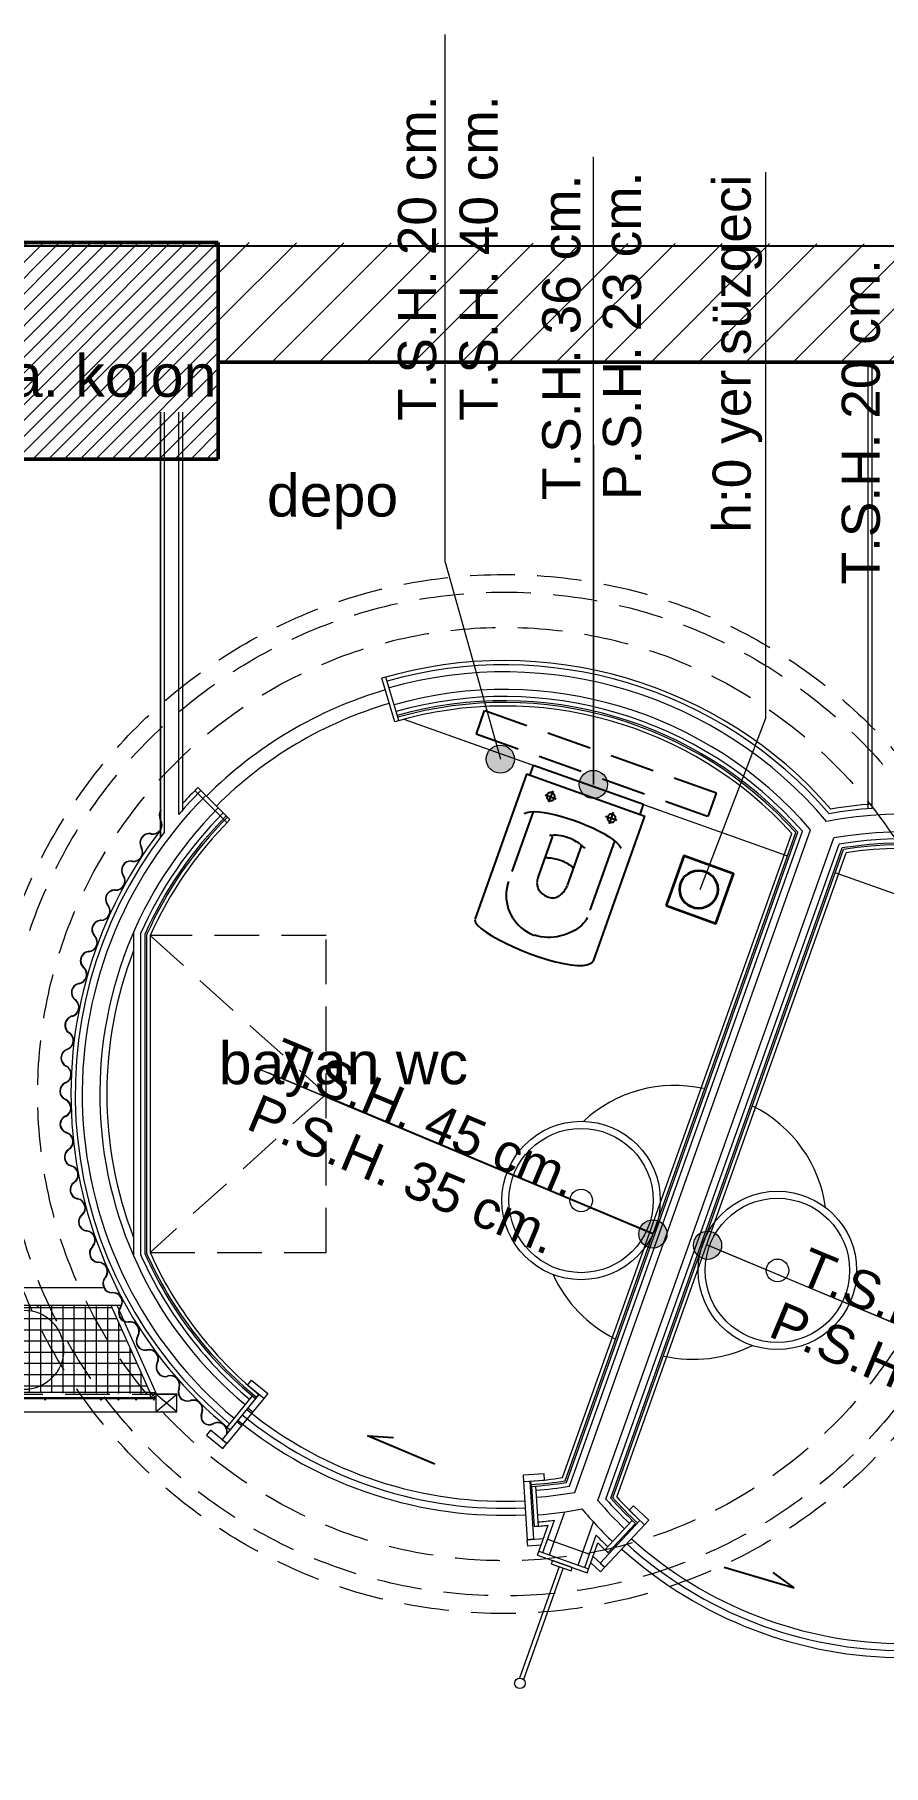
# Model space of a CAD drawing. Header units: millimetres. Extents: x 54215 to 67697, y 23496 to 56611.
# Drawn here: x 61056.7 to 61297.8, y 45024.8 to 45516.4 of the extents above; entities that cross this region are included whole.
import ezdxf

# ---------------------------------------------------------------- set-up
doc = ezdxf.new("R2010")
doc.units = ezdxf.units.MM
doc.linetypes.add('DASHED', pattern=[19.05, 12.7, -6.35])
for name, color, linetype, lineweight in [('- 0.09', 9, 'Continuous', 9), ('- 0.50', 30, 'Continuous', 50), ('1-kutu profil', 5, 'Continuous', 0), ('alçıpankesit', 220, 'Continuous', 20), ('b_görünüş', 44, 'Continuous', 25), ('no3_ahsap gorunus on ince', 32, 'Continuous', 13), ('no3_duvar kaplama', 8, 'Continuous', 0), ('no3_duvar mevcut', 4, 'Continuous', 35), ('no3_duvar ytong', 101, 'Continuous', 0), ('no3_kutu profil gorunus', 8, 'Continuous', 0), ('no3_kutuprofil kesit', 74, 'Continuous', 18), ('no3_mermer gorunus arka', 41, 'Continuous', 13), ('no3_tefriş arka ince', 65, 'Continuous', 13), ('no3_yazı sıhhi tesisat', 172, 'Continuous', 0), ('t_yazı', 154, 'Continuous', 25)]:
    doc.layers.add(name, color=color, linetype=linetype, lineweight=lineweight)
doc.layers.add('0 rölöve', color=7, linetype='Continuous', true_color=0xf1380e)
for name, color, linetype, lineweight, true_color in [('no3_ahsap kesit on', 7, 'Continuous', 20, 0xfca103), ('no3_alçıpan kesit', 7, 'Continuous', 20, 0xf5003d), ('yazııııı', 7, 'Continuous', 15, 0x5b0000)]:
    doc.layers.add(name, color=color, linetype=linetype, lineweight=lineweight, true_color=true_color)
doc.styles.get("Standard").update_dxf_attribs({"font": 'arial.ttf'})

# ---------------------------------------------------------------- blocks, each defined once
blk = doc.blocks.new('klozet')
at = {"layer": 'b_görünüş'}
for p, q in [((-23024.08, -1604.78), (-23024.08, -1638)), ((-23021.08, -1604.78), (-23024.08, -1604.78)), ((-22977.68, -1603.33), (-23021.07, -1603.33)), ((-23021.05, -1603.33), (-23021.05, -1639.06)), ((-23011.39, -1608.48), (-23010.88, -1607.47)), ((-23010.88, -1607.47), (-23010.31, -1606.69)), ((-22976.76, -1603.66), (-22977.68, -1603.29)), ((-22975.97, -1604.47), (-22976.76, -1603.66)), ((-22975.28, -1605.66), (-22975.97, -1604.47)), ((-22974.71, -1607.2), (-22975.28, -1605.66)), ((-22974.25, -1609.03), (-22974.71, -1607.2)), ((-23015.69, -1612.08), (-23019.17, -1612.08)), ((-23018.54, -1611.88), (-23018.56, -1612.09)), ((-23018.56, -1612.09), (-23018.56, -1612.09)), ((-23018.56, -1612.09), (-23018.56, -1612.09)), ((-23018.56, -1612.09), (-23018.54, -1612.29)), ((-23018.49, -1611.69), (-23018.54, -1611.88)), ((-23018.54, -1612.29), (-23018.49, -1612.48)), ((-23018.41, -1611.5), (-23018.49, -1611.69)), ((-23018.49, -1612.48), (-23018.41, -1612.67)), ((-23018.29, -1611.33), (-23018.41, -1611.5)), ((-23018.14, -1611.19), (-23018.29, -1611.33)), ((-23017.98, -1611.07), (-23018.14, -1611.19)), ((-23017.79, -1610.99), (-23017.98, -1611.07)), ((-23017.6, -1610.93), (-23017.79, -1610.99)), ((-23017.39, -1610.92), (-23017.6, -1610.93)), ((-23017.19, -1610.93), (-23017.39, -1610.92)), ((-23017.33, -1613.85), (-23017.33, -1610.45)), ((-23016.99, -1610.99), (-23017.19, -1610.93)), ((-23016.81, -1611.07), (-23016.99, -1610.99)), ((-23016.64, -1611.19), (-23016.81, -1611.07)), ((-23016.5, -1611.33), (-23016.64, -1611.19)), ((-23016.38, -1611.5), (-23016.5, -1611.33)), ((-23016.29, -1611.69), (-23016.38, -1611.5)), ((-23016.38, -1612.67), (-23016.29, -1612.48)), ((-23016.24, -1611.88), (-23016.29, -1611.69)), ((-23016.29, -1612.48), (-23016.24, -1612.29)), ((-23016.22, -1612.09), (-23016.24, -1611.88)), ((-23016.24, -1612.29), (-23016.22, -1612.09)), ((-23012.53, -1612.65), (-23012.21, -1611.1)), ((-23012.21, -1611.1), (-23011.83, -1609.69)), ((-23011.83, -1609.69), (-23011.39, -1608.48)), ((-22990.74, -1609.01), (-23011.56, -1609.01)), ((-22988.54, -1609.13), (-22987.91, -1609.18)), ((-22987.91, -1609.18), (-22987.27, -1609.32)), ((-22987.27, -1609.32), (-22986.61, -1609.54)), ((-22986.61, -1609.54), (-22985.94, -1609.84)), ((-22985.94, -1609.84), (-22985.27, -1610.22)), ((-22985.27, -1610.22), (-22984.61, -1610.66)), ((-22984.61, -1610.66), (-22983.95, -1611.17)), ((-22983.95, -1611.17), (-22983.31, -1611.75)), ((-22983.31, -1611.75), (-22982.69, -1612.37)), ((-22982.69, -1612.37), (-22982.09, -1613.05)), ((-22973.89, -1611.11), (-22974.25, -1609.03)), ((-22973.62, -1613.38), (-22973.89, -1611.11)), ((-23018.41, -1612.67), (-23018.29, -1612.84)), ((-23018.29, -1612.84), (-23018.14, -1612.98)), ((-23018.14, -1612.98), (-23017.98, -1613.1)), ((-23017.98, -1613.1), (-23017.79, -1613.18)), ((-23017.79, -1613.18), (-23017.6, -1613.24)), ((-23017.6, -1613.24), (-23017.39, -1613.25)), ((-23017.39, -1613.25), (-23017.19, -1613.24)), ((-23017.19, -1613.24), (-23016.99, -1613.18)), ((-23016.99, -1613.18), (-23016.81, -1613.1)), ((-23016.81, -1613.1), (-23016.64, -1612.98)), ((-23016.64, -1612.98), (-23016.5, -1612.84)), ((-23016.5, -1612.84), (-23016.38, -1612.67)), ((-23013.14, -1617.98), (-23013, -1616.12)), ((-23013, -1616.12), (-23012.8, -1614.34)), ((-23012.8, -1614.34), (-23012.53, -1612.65)), ((-23007.22, -1617.35), (-23007.38, -1617.77)), ((-23007.36, -1617.55), (-22995.15, -1617.55)), ((-23007.06, -1616.97), (-23007.22, -1617.35)), ((-23006.89, -1616.63), (-23007.06, -1616.97)), ((-23006.71, -1616.34), (-23006.89, -1616.63)), ((-23000.58, -1617.99), (-23000.35, -1617.54)), ((-22994.76, -1617.55), (-22995.1, -1617.54)), ((-22994.41, -1617.58), (-22994.76, -1617.55)), ((-22982.09, -1613.05), (-22981.53, -1613.77)), ((-22981.53, -1613.77), (-22981, -1614.54)), ((-22981, -1614.54), (-22980.51, -1615.34)), ((-22980.51, -1615.34), (-22980.07, -1616.16)), ((-22980.07, -1616.16), (-22979.68, -1617.02)), ((-22979.68, -1617.02), (-22979.35, -1617.89)), ((-22973.45, -1615.8), (-22973.62, -1613.38)), ((-22973.37, -1618.33), (-22973.45, -1615.8)), ((-23013.24, -1621.79), (-23013.22, -1619.88)), ((-23013.2, -1623.7), (-23013.24, -1621.79)), ((-23013.22, -1619.88), (-23013.14, -1617.98)), ((-23008.02, -1621.5), (-23008.03, -1622.11)), ((-23008.03, -1622.11), (-23008, -1622.73)), ((-23008, -1620.91), (-23008.02, -1621.5)), ((-23007.94, -1620.33), (-23008, -1620.91)), ((-23007.87, -1619.76), (-23007.94, -1620.33)), ((-23007.77, -1619.22), (-23007.87, -1619.76)), ((-23007.66, -1618.71), (-23007.77, -1619.22)), ((-23007.53, -1618.22), (-23007.66, -1618.71)), ((-23007.38, -1617.77), (-23007.53, -1618.22)), ((-23001.28, -1621.4), (-23001.26, -1620.9)), ((-23001.28, -1621.88), (-23001.28, -1621.4)), ((-23001.26, -1622.36), (-23001.28, -1621.88)), ((-23001.26, -1620.9), (-23001.22, -1620.41)), ((-23001.22, -1622.83), (-23001.26, -1622.36)), ((-23001.22, -1620.41), (-23001.15, -1619.91)), ((-23001.15, -1619.91), (-23001.05, -1619.42)), ((-23001.05, -1619.42), (-23000.93, -1618.93)), ((-23000.93, -1618.93), (-23000.77, -1618.46)), ((-23000.77, -1618.46), (-23000.58, -1617.99)), ((-22994.07, -1617.63), (-22994.41, -1617.58)), ((-22993.73, -1617.71), (-22994.07, -1617.63)), ((-22993.39, -1617.8), (-22993.73, -1617.71)), ((-22993.05, -1617.91), (-22993.39, -1617.8)), ((-22992.73, -1618.04), (-22993.05, -1617.91)), ((-22992.41, -1618.19), (-22992.73, -1618.04)), ((-22992.11, -1618.36), (-22992.41, -1618.19)), ((-22991.82, -1618.55), (-22992.11, -1618.36)), ((-22991.55, -1618.75), (-22991.82, -1618.55)), ((-22991.3, -1618.98), (-22991.55, -1618.75)), ((-22991.07, -1619.22), (-22991.3, -1618.98)), ((-22990.86, -1619.48), (-22991.07, -1619.22)), ((-22990.68, -1619.76), (-22990.86, -1619.48)), ((-22990.53, -1620.05), (-22990.68, -1619.76)), ((-22990.41, -1620.36), (-22990.53, -1620.05)), ((-22990.32, -1620.69), (-22990.41, -1620.36)), ((-22990.34, -1622.56), (-22990.28, -1622.18)), ((-22990.26, -1621.03), (-22990.32, -1620.69)), ((-22990.28, -1622.18), (-22990.25, -1621.79)), ((-22990.24, -1621.39), (-22990.26, -1621.03)), ((-22990.25, -1621.79), (-22990.24, -1621.39)), ((-22979.35, -1617.89), (-22979.09, -1618.78)), ((-22979.09, -1618.78), (-22978.89, -1619.68)), ((-22978.89, -1619.68), (-22978.77, -1620.59)), ((-22978.82, -1623.3), (-22978.71, -1622.4)), ((-22978.77, -1620.59), (-22978.73, -1621.49)), ((-22978.71, -1622.4), (-22978.68, -1621.49)), ((-22973.46, -1623.49), (-22973.37, -1620.9)), ((-22973.37, -1620.9), (-22973.37, -1618.33)), ((-23013.11, -1625.58), (-23013.2, -1623.7)), ((-23012.95, -1627.38), (-23013.11, -1625.58)), ((-23012.75, -1629.1), (-23012.95, -1627.38)), ((-23008, -1622.73), (-23007.94, -1623.36)), ((-23007.94, -1623.36), (-23007.85, -1623.98)), ((-23007.85, -1623.98), (-23007.72, -1624.61)), ((-23007.72, -1624.61), (-23007.55, -1625.23)), ((-23007.55, -1625.23), (-23007.35, -1625.85)), ((-23007.35, -1625.85), (-23007.1, -1626.46)), ((-23007.1, -1626.46), (-23006.81, -1627.05)), ((-22994.54, -1626.11), (-23007.01, -1626.11)), ((-23001.17, -1623.29), (-23001.22, -1622.83)), ((-23001.11, -1623.73), (-23001.17, -1623.29)), ((-23001.04, -1624.15), (-23001.11, -1623.73)), ((-23000.96, -1624.54), (-23001.04, -1624.15)), ((-23000.88, -1624.92), (-23000.96, -1624.54)), ((-23000.8, -1625.26), (-23000.88, -1624.92)), ((-23000.71, -1625.57), (-23000.8, -1625.26)), ((-23000.63, -1625.86), (-23000.71, -1625.57)), ((-23000.55, -1626.1), (-23000.63, -1625.86)), ((-22994.49, -1626.1), (-22994.08, -1626.08)), ((-22994.08, -1626.08), (-22993.69, -1626.04)), ((-22993.69, -1626.04), (-22993.32, -1625.97)), ((-22993.32, -1625.97), (-22992.98, -1625.87)), ((-22992.98, -1625.87), (-22992.65, -1625.74)), ((-22992.65, -1625.74), (-22992.34, -1625.59)), ((-22992.34, -1625.59), (-22992.05, -1625.42)), ((-22992.05, -1625.42), (-22991.79, -1625.22)), ((-22991.79, -1625.22), (-22991.54, -1625)), ((-22991.54, -1625), (-22991.32, -1624.76)), ((-22991.32, -1624.76), (-22991.11, -1624.5)), ((-22991.11, -1624.5), (-22990.93, -1624.22)), ((-22990.93, -1624.22), (-22990.77, -1623.92)), ((-22990.77, -1623.92), (-22990.63, -1623.6)), ((-22990.63, -1623.6), (-22990.51, -1623.27)), ((-22990.51, -1623.27), (-22990.41, -1622.92)), ((-22990.41, -1622.92), (-22990.34, -1622.56)), ((-22980.33, -1627.58), (-22979.9, -1626.77)), ((-22979.9, -1626.77), (-22979.53, -1625.93)), ((-22979.53, -1625.93), (-22979.23, -1625.07)), ((-22979.23, -1625.07), (-22978.99, -1624.19)), ((-22978.99, -1624.19), (-22978.82, -1623.3)), ((-22973.85, -1628.47), (-22973.62, -1626.02)), ((-22973.62, -1626.02), (-22973.46, -1623.49)), ((-23015.69, -1630.33), (-23019.17, -1630.33)), ((-23018.54, -1630.2), (-23018.56, -1630.4)), ((-23018.56, -1630.4), (-23018.56, -1630.4)), ((-23018.56, -1630.4), (-23018.56, -1630.4)), ((-23018.56, -1630.4), (-23018.54, -1630.61)), ((-23018.49, -1630), (-23018.54, -1630.2)), ((-23018.54, -1630.61), (-23018.49, -1630.8)), ((-23018.41, -1629.82), (-23018.49, -1630)), ((-23018.49, -1630.8), (-23018.41, -1630.99)), ((-23018.29, -1629.65), (-23018.41, -1629.82)), ((-23018.41, -1630.99), (-23018.29, -1631.16)), ((-23018.14, -1629.51), (-23018.29, -1629.65)), ((-23018.29, -1631.16), (-23018.14, -1631.3)), ((-23017.98, -1629.39), (-23018.14, -1629.51)), ((-23018.14, -1631.3), (-23017.98, -1631.42)), ((-23017.79, -1629.31), (-23017.98, -1629.39)), ((-23017.98, -1631.42), (-23017.79, -1631.5)), ((-23017.6, -1629.25), (-23017.79, -1629.31)), ((-23017.79, -1631.5), (-23017.6, -1631.55)), ((-23017.39, -1629.24), (-23017.6, -1629.25)), ((-23017.6, -1631.55), (-23017.39, -1631.57)), ((-23017.19, -1629.25), (-23017.39, -1629.24)), ((-23017.39, -1631.57), (-23017.19, -1631.55)), ((-23017.33, -1632.11), (-23017.33, -1628.7)), ((-23016.99, -1629.31), (-23017.19, -1629.25)), ((-23017.19, -1631.55), (-23016.99, -1631.5)), ((-23016.81, -1629.39), (-23016.99, -1629.31)), ((-23016.99, -1631.5), (-23016.81, -1631.42)), ((-23016.64, -1629.51), (-23016.81, -1629.39)), ((-23016.81, -1631.42), (-23016.64, -1631.3)), ((-23016.5, -1629.65), (-23016.64, -1629.51)), ((-23016.64, -1631.3), (-23016.5, -1631.16)), ((-23016.38, -1629.82), (-23016.5, -1629.65)), ((-23016.5, -1631.16), (-23016.38, -1630.99)), ((-23016.29, -1630), (-23016.38, -1629.82)), ((-23016.38, -1630.99), (-23016.29, -1630.8)), ((-23016.24, -1630.2), (-23016.29, -1630)), ((-23016.29, -1630.8), (-23016.24, -1630.61)), ((-23016.22, -1630.4), (-23016.24, -1630.2)), ((-23016.24, -1630.61), (-23016.22, -1630.4)), ((-23012.48, -1630.69), (-23012.75, -1629.1)), ((-23012.16, -1632.14), (-23012.48, -1630.69)), ((-23011.78, -1633.42), (-23012.16, -1632.14)), ((-22985.75, -1632.56), (-22984.9, -1632.13)), ((-22984.9, -1632.13), (-22984.09, -1631.64)), ((-22984.09, -1631.64), (-22983.33, -1631.08)), ((-22983.33, -1631.08), (-22982.62, -1630.47)), ((-22982.62, -1630.47), (-22981.96, -1629.81)), ((-22981.96, -1629.81), (-22981.36, -1629.11)), ((-22981.36, -1629.11), (-22980.82, -1628.36)), ((-22980.82, -1628.36), (-22980.33, -1627.58)), ((-22974.52, -1632.9), (-22974.16, -1630.78)), ((-22974.16, -1630.78), (-22973.85, -1628.47)), ((-23011.34, -1634.49), (-23011.78, -1633.42)), ((-22993.69, -1633.61), (-23011.66, -1633.61)), ((-23010.85, -1635.33), (-23011.34, -1634.49)), ((-23010.31, -1635.92), (-23010.85, -1635.33)), ((-22990.69, -1633.61), (-22989.62, -1633.56)), ((-22989.62, -1633.56), (-22988.59, -1633.43)), ((-22988.59, -1633.43), (-22987.6, -1633.22)), ((-22987.6, -1633.22), (-22986.65, -1632.93)), ((-22986.65, -1632.93), (-22985.75, -1632.56)), ((-22975.97, -1637.67), (-22975.43, -1636.39)), ((-22975.43, -1636.39), (-22974.95, -1634.79)), ((-22974.95, -1634.79), (-22974.52, -1632.9)), ((-23021.06, -1638), (-23024.08, -1638)), ((-23021.07, -1639.04), (-22977.28, -1639.04)), ((-22977.18, -1639.03), (-22976.55, -1638.56)), ((-22976.55, -1638.56), (-22975.97, -1637.67))]:
    blk.add_line(p, q, dxfattribs=at)
blk = doc.blocks.new('asmakatplanblok')
at = {"layer": '- 0.09'}
h = blk.add_hatch(dxfattribs=at)
h.set_pattern_fill('ANSI31', color=256)
h.set_pattern_definition([(45, (61649.389, 25204.291), (-2.245064, 2.245064), [])])
h.paths.add_polyline_path([(62945, 26874.28), (62872, 26874.28), (62872, 26812.78), (62945, 26812.78)])
h.paths.add_polyline_path([(63630.5, 26869.78), (63557, 26869.78), (63557, 26808.28), (63630.5, 26808.28)])
h.paths.add_polyline_path([(64212, 26868.78), (64138.5, 26868.78), (64138.5, 26807.28), (64212, 26807.28)])
h.paths.add_polyline_path([(64209, 26081.28), (64136, 26081.28), (64136, 26019.78), (64209, 26019.78)])
h.paths.add_polyline_path([(63630.5, 26082.28), (63557.5, 26082.28), (63557.5, 26020.78), (63630.5, 26020.78)])
h.paths.add_polyline_path([(62945, 26076.28), (62872, 26076.28), (62872, 26014.78), (62945, 26014.78)])
h = blk.add_hatch(dxfattribs=at)
h.set_pattern_fill('ANSI31', color=256, scale=3)
h.set_pattern_definition([(45, (61649.389, 25204.291), (-6.735192, 6.735192), [])])
h.paths.add_polyline_path([(64394, 26197.68), (64394, 26174.39), (64406.24, 26174.39), (64406.24, 26197.68)])
h.paths.add_polyline_path([(64138.5, 26868.78), (63630.5, 26869.78), (63630.5, 26835.78), (64138.5, 26835.78)])
h.paths.add_polyline_path([(62945, 26019.78), (64136, 26019.78), (64136, 26051.28), (63630.5, 26051.28), (63630.5, 26020.78), (63557.5, 26020.78), (63557.5, 26051.28), (62945, 26051.28)])
h.paths.add_polyline_path([(63557, 26868.78), (62945, 26868.78), (62945, 26834.78), (63557, 26834.78)])
h.paths.add_polyline_path([(64209, 26019.78), (64433.02, 26019.78), (64433.02, 26868.78), (64212, 26868.78), (64212, 26831.78), (64347.5, 26831.78), (64347.5, 26823.28), (64394, 26823.28), (64394, 26085.78), (64372.06, 26085.78), (64372.06, 26051.28), (64209, 26051.28)])
at = {"layer": 'no3_duvar kaplama'}
h = blk.add_hatch(dxfattribs=at)
h.set_pattern_fill('NET', color=256)
edge = h.paths.add_edge_path(flags=17)
edge.add_line((63565.35, 26567.82), (63512.05, 26567.82))
edge.add_line((63512.05, 26567.82), (63512.05, 26543.08))
edge.add_line((63512.05, 26543.08), (63572.24, 26543.08))
edge.add_arc((63502.5, 26537.01), 70, 4.9742, 26.1169)
edge = h.paths.add_edge_path()
edge.add_line((63600.27, 26567.52), (63565.35, 26567.82))
edge.add_arc((63502.5, 26537.01), 70, 4.9742, 26.1169, ccw=False)
edge.add_line((63572.24, 26543.08), (63611.3, 26542.77))
edge.add_line((63611.3, 26542.77), (63600.27, 26567.52))
h.paths.add_polyline_path([(63503.05, 26567.82), (63359.66, 26567.82), (63359.66, 26543.08), (63503.05, 26543.08)], flags=17)
h.paths.add_polyline_path([(63350.66, 26567.82), (63207.27, 26567.82), (63207.27, 26543.08), (63350.66, 26543.08)], flags=17)
h.paths.add_polyline_path([(63198.27, 26567.82), (63054.89, 26567.82), (63054.89, 26543.08), (63198.27, 26543.08)], flags=17)
edge = h.paths.add_edge_path()
edge.add_line((63597.9, 26567.82), (62895, 26567.82))
edge.add_line((63045.89, 26543.08), (63045.89, 26567.82))
edge.add_line((63045.89, 26543.08), (62902.5, 26543.08))
edge.add_line((62902.5, 26543.08), (62902.5, 26567.82))
at = {"layer": '- 0.50'}
for p, q in [((63557, 26869.78), (63630.5, 26869.78)), ((63630.5, 26808.28), (63630.5, 26869.78)), ((63630.5, 26835.78), (64138.5, 26835.78)), ((63557, 26808.28), (63630.5, 26808.28))]:
    blk.add_line(p, q, dxfattribs=at)
at = {"layer": '0 rölöve'}
for p, q in [((64138.5, 26868.78), (62945, 26868.78)), ((63692.08, 26522.74), (63672.94, 26530.8)), ((63672.94, 26530.8), (63680.32, 26530.34)), ((63774.26, 26493.5), (63794.19, 26487.65)), ((63794.19, 26487.65), (63788.18, 26491.96))]:
    blk.add_line(p, q, dxfattribs=at)
at = {"layer": 'no3_ahsap gorunus on ince'}
for centre, radius, start, end in [((63711.8, 26627.9), 119.68, 106.4058, 135), ((63711.8, 26627.9), 115.68, 106.4058, 135), ((63711.8, 26627.9), 119.68, 230.7587, 272.9005), ((63711.8, 26627.9), 117.68, 230.7587, 272.8859), ((63711.8, 26627.9), 115.68, 230.7587, 272.8707), ((63825.41, 26587.47), 115.68, 227.9507, 270.0627), ((63825.41, 26587.47), 119.68, 227.9209, 270.0627), ((63825.41, 26587.47), 117.68, 227.9356, 270.0627)]:
    blk.add_arc(centre, radius, start, end, dxfattribs=at)
at = {"layer": 'no3_ahsap kesit on'}
for p, q in [((63640.34, 26537.57), (63638.94, 26538.7)), ((63637.18, 26533.69), (63635.78, 26534.82)), ((63631.61, 26529.73), (63633.01, 26528.59)), ((63720.12, 26501.42), (63718.32, 26501.3)), ((63739.06, 26494.67), (63740.37, 26493.45))]:
    blk.add_line(p, q, dxfattribs=at)
for points in [[(63644.61, 26542.79), (63643.47, 26541.4), (63638.82, 26545.19), (63639.96, 26546.58)], [(63631.87, 26527.19), (63633.01, 26528.59), (63628.36, 26532.38), (63627.22, 26530.99)], [(63717.12, 26519.59), (63717.24, 26517.8), (63723.22, 26518.19), (63723.1, 26519.99)], [(63752.87, 26506.87), (63751.64, 26505.55), (63747.25, 26509.64), (63748.47, 26510.96)]]:
    blk.add_lwpolyline(points, close=True, dxfattribs=at)
for points in [[(63642.07, 26542.53), (63631.61, 26529.73)], [(63643.47, 26541.4), (63633.01, 26528.59)], [(63717.24, 26517.8), (63718.32, 26501.3)], [(63719.03, 26517.92), (63720.12, 26501.42)], [(63750.32, 26506.78), (63739.06, 26494.67)], [(63751.64, 26505.55), (63740.37, 26493.45)], [(63722.23, 26499.75), (63718.44, 26499.5), (63718.32, 26501.3), (63722.89, 26501.6)], [(63736.36, 26494.72), (63739.15, 26492.13), (63740.37, 26493.45), (63737.02, 26496.57)]]:
    blk.add_lwpolyline(points, dxfattribs=at)
at = {"layer": 'no3_alçıpan kesit', "lineweight": 13}
for p, q in [((63815.15, 26708.96), (63815.15, 26835.78)), ((63816.35, 26709.05), (63816.35, 26835.78)), ((63614.1, 26821.61), (63614.1, 26700.84)), ((63614.1, 26700.84), (63614.1, 26821.61)), ((63615.3, 26702.42), (63615.3, 26821.61)), ((63619.3, 26707.33), (63619.3, 26821.61)), ((63620.5, 26708.7), (63620.5, 26821.61)), ((63681.82, 26733.97), (63678.18, 26746.35)), ((63680.67, 26733.63), (63677.02, 26746.01)), ((63623.89, 26714.11), (63633.01, 26704.99)), ((63624.74, 26714.96), (63633.86, 26705.84)), ((63729.43, 26517.58), (63795.16, 26702.28)), ((63730.32, 26516.51), (63796.53, 26702.55)), ((63740.68, 26512.82), (63806.89, 26698.86)), ((63742.05, 26513.08), (63807.78, 26697.79)), ((63608.48, 26673.47), (63608.48, 26582.33)), ((63609.68, 26673.22), (63609.68, 26582.58)), ((63640.2, 26542.14), (63632.98, 26533.3)), ((63641.13, 26541.37), (63633.91, 26532.54)), ((63719.48, 26516.44), (63720.26, 26505.07)), ((63720.67, 26516.52), (63721.46, 26505.15)), ((63721.23, 26496.93), (63724.25, 26505.41)), ((63722.76, 26497.65), (63726.02, 26506.81)), ((63748.17, 26506.74), (63740.38, 26498.42)), ((63749.05, 26505.92), (63741.25, 26497.6)), ((63734.63, 26493.43), (63737.89, 26502.59)), ((63721.23, 26496.93), (63735.36, 26491.9)), ((63721.63, 26498.06), (63735.76, 26493.03)), ((63735.36, 26491.9), (63738.38, 26500.38))]:
    blk.add_line(p, q, dxfattribs=at)
for centre, radius, start, end in [((63711.8, 26627.9), 123.12, 41.0884, 106.4058), ((63711.8, 26627.9), 121.92, 40.7712, 105.8419), ((63711.8, 26627.9), 112.92, 41.3818, 105.7969), ((63711.8, 26627.9), 111.72, 41.7435, 105.7904), ((63711.8, 26627.9), 121.92, 135, 139.3474), ((63711.8, 26627.9), 123.12, 135, 137.8622), ((63711.8, 26627.9), 112.92, 135, 156.1979), ((63825.41, 26587.47), 121.92, 94.2609, 100.0502), ((63825.41, 26587.47), 123.12, 94.2193, 99.733), ((63711.8, 26627.9), 123.12, 142.5152, 230.7587), ((63711.8, 26627.9), 121.92, 142.3242, 230.1948), ((63711.8, 26627.9), 111.72, 135, 156.0685), ((63825.41, 26587.47), 112.92, 270.6716, 99.4396), ((63825.41, 26587.47), 111.72, 270.0627, 99.078), ((63711.8, 26627.9), 112.92, 203.8021, 230.1498), ((63711.8, 26627.9), 111.72, 203.9315, 230.7587), ((63711.8, 26627.9), 111.72, 273.9407, 279.078), ((63711.8, 26627.9), 112.92, 274.5496, 279.4396), ((63825.41, 26587.47), 112.92, 221.3818, 226.2718), ((63825.41, 26587.47), 111.72, 221.7435, 226.8807), ((63711.8, 26627.9), 123.12, 273.9407, 275.8025), ((63711.8, 26627.9), 121.92, 274.5046, 276.6978), ((63825.41, 26587.47), 121.92, 224.1236, 226.2377), ((63825.41, 26587.47), 123.12, 225.0189, 226.8807)]:
    blk.add_arc(centre, radius, start, end, dxfattribs=at)
at = {"layer": 'no3_duvar kaplama'}
for p, q in [((63614.32, 26708.48), (63614.22, 26708.55)), ((63614.06, 26705.75), (63614.15, 26705.57)), ((63614.17, 26705.81), (63614.26, 26705.63)), ((63608.68, 26697.8), (63608.59, 26697.98)), ((63608.79, 26697.86), (63608.7, 26698.04)), ((63611.51, 26701.73), (63611.32, 26701.76)), ((63611.53, 26701.85), (63611.34, 26701.88)), ((63606.05, 26693.96), (63605.85, 26693.99)), ((63606.06, 26694.08), (63605.87, 26694.11)), ((63603.57, 26689.85), (63603.46, 26690.02)), ((63603.67, 26689.92), (63603.56, 26690.09)), ((63601.27, 26685.8), (63601.07, 26685.81)), ((63601.28, 26685.92), (63601.08, 26685.94)), ((63599.16, 26681.43), (63599.04, 26681.58)), ((63599.26, 26681.5), (63599.14, 26681.66)), ((63595.43, 26672.69), (63595.29, 26672.84)), ((63595.52, 26672.78), (63595.39, 26672.93)), ((63597.23, 26677.31), (63597.03, 26677.3)), ((63597.23, 26677.18), (63597.03, 26677.18)), ((63593.77, 26668.45), (63593.58, 26668.42)), ((63593.79, 26668.33), (63593.6, 26668.29)), ((63592.34, 26663.71), (63592.19, 26663.85)), ((63592.43, 26663.8), (63592.28, 26663.94)), ((63591.01, 26659.36), (63590.82, 26659.31)), ((63591.04, 26659.23), (63590.85, 26659.19)), ((63589.95, 26654.52), (63589.8, 26654.65)), ((63590.03, 26654.62), (63589.88, 26654.74)), ((63588.97, 26650.07), (63588.78, 26650.01)), ((63589.01, 26649.95), (63588.82, 26649.89)), ((63588.27, 26645.17), (63588.1, 26645.29)), ((63588.34, 26645.28), (63588.17, 26645.39)), ((63587.61, 26640.67), (63587.42, 26640.59)), ((63587.66, 26640.55), (63587.48, 26640.47)), ((63587.38, 26635.72), (63587.2, 26635.82)), ((63587.44, 26635.83), (63587.26, 26635.93)), ((63587.16, 26631.17), (63586.98, 26631.08)), ((63587.22, 26631.06), (63587.04, 26630.97)), ((63587.18, 26626.22), (63587, 26626.31)), ((63587.24, 26626.34), (63587.06, 26626.42)), ((63585.67, 26619.19), (63585.55, 26619.19)), ((63585.68, 26619.05), (63585.56, 26619.04)), ((63587.2, 26621.67), (63587.02, 26621.58)), ((63587.26, 26621.56), (63587.08, 26621.47)), ((63587.54, 26616.81), (63587.35, 26616.87)), ((63587.58, 26616.93), (63587.39, 26616.99)), ((63588.15, 26612.3), (63587.98, 26612.19)), ((63588.22, 26612.2), (63588.05, 26612.08)), ((63588.82, 26607.39), (63588.63, 26607.46)), ((63588.86, 26607.51), (63588.67, 26607.58)), ((63589.66, 26602.92), (63589.5, 26602.8)), ((63589.74, 26602.82), (63589.58, 26602.7)), ((63590.57, 26598.05), (63590.38, 26598.11)), ((63590.61, 26598.18), (63590.41, 26598.23)), ((63591.85, 26593.68), (63591.7, 26593.55)), ((63591.94, 26593.59), (63591.79, 26593.45)), ((63593.23, 26588.93), (63593.03, 26588.96)), ((63593.25, 26589.05), (63593.05, 26589.09)), ((63594.82, 26584.66), (63594.68, 26584.51)), ((63594.91, 26584.57), (63594.77, 26584.43)), ((63596.53, 26580.02), (63596.33, 26580.04)), ((63596.55, 26580.14), (63596.35, 26580.16)), ((63598.45, 26575.89), (63598.32, 26575.73)), ((63598.55, 26575.81), (63598.42, 26575.65)), ((63600.53, 26571.52), (63600.33, 26571.52)), ((63600.53, 26571.39), (63600.33, 26571.4)), ((63602.76, 26567.42), (63602.64, 26567.25)), ((63602.86, 26567.35), (63602.74, 26567.18)), ((63605.16, 26563.22), (63604.96, 26563.2)), ((63605.18, 26563.1), (63604.98, 26563.07)), ((63607.66, 26559.29), (63607.56, 26559.12)), ((63607.77, 26559.23), (63607.67, 26559.05)), ((63610.36, 26555.25), (63610.16, 26555.21)), ((63610.38, 26555.13), (63610.18, 26555.09)), ((63613.19, 26551.55), (63613.1, 26551.37)), ((63613.3, 26551.5), (63613.22, 26551.32)), ((63616.21, 26547.83), (63616.02, 26547.77)), ((63616.25, 26547.71), (63616.06, 26547.65)), ((63619.36, 26544.39), (63619.29, 26544.2)), ((63619.48, 26544.35), (63619.4, 26544.16)), ((63622.71, 26540.89), (63622.51, 26540.84)), ((63622.74, 26540.77), (63622.55, 26540.72)), ((63625.78, 26537.27), (63625.85, 26537.45)), ((63625.9, 26537.22), (63625.97, 26537.41)), ((63626.42, 26534.6), (63626.33, 26534.51)), ((63626.44, 26534.58), (63626.36, 26534.48)), ((63629.1, 26534.29), (63629.28, 26534.38)), ((63629.16, 26534.17), (63629.34, 26534.26))]:
    blk.add_line(p, q, dxfattribs=at)
at = {"layer": 'no3_duvar kaplama', "lineweight": 13}
for p, q in [((63729.05, 26518.02), (63794.59, 26702.17)), ((63728.31, 26518.92), (63793.44, 26701.94)), ((63742.62, 26513.2), (63808.15, 26697.34)), ((63743.76, 26513.42), (63808.9, 26696.44)), ((63610.18, 26673.11), (63610.18, 26582.69)), ((63611.18, 26672.9), (63611.18, 26582.9)), ((63641.13, 26541.37), (63642.07, 26542.53)), ((63719.48, 26516.44), (63719.37, 26517.94))]:
    blk.add_line(p, q, dxfattribs=at)
for centre, radius, start, end in [((63711.8, 26627.9), 110.22, 42.2048, 106.4058), ((63711.8, 26627.9), 111.22, 41.8961, 105.7876), ((63711.8, 26627.9), 111.22, 135, 156.014), ((63711.8, 26627.9), 110.22, 135, 155.9038), ((63825.41, 26587.47), 111.22, 270.0627, 98.9253), ((63825.41, 26587.47), 110.22, 270.0627, 98.6166), ((63711.8, 26627.9), 111.22, 203.986, 230.7587), ((63711.8, 26627.9), 110.22, 204.0962, 230.7587), ((63711.8, 26627.9), 110.22, 273.9407, 278.6166), ((63711.8, 26627.9), 111.22, 273.9407, 278.9253), ((63825.41, 26587.47), 111.22, 221.8961, 227.0591), ((63825.41, 26587.47), 110.22, 222.2048, 227.0591)]:
    blk.add_arc(centre, radius, start, end, dxfattribs=at)
at = {"layer": 'no3_duvar kaplama'}
for centre, radius, start, end in [((63616.4, 26707.02), 2.66, 144.8508, 208.525), ((63616.4, 26707.02), 2.54, 144.8508, 208.525), ((63611.92, 26704.36), 2.66, 261.1766, 28.525), ((63611.92, 26704.36), 2.54, 261.1766, 28.525), ((63606.45, 26696.59), 2.66, 261.1766, 28.525), ((63606.45, 26696.59), 2.54, 261.1766, 28.525), ((63610.93, 26699.25), 2.66, 81.1766, 208.525), ((63610.93, 26699.25), 2.54, 81.1766, 208.525), ((63605.68, 26691.49), 2.66, 86.1416, 213.4899), ((63605.68, 26691.49), 2.54, 86.1416, 213.4899), ((63601.45, 26688.45), 2.66, 266.1416, 33.4899), ((63601.45, 26688.45), 2.54, 266.1416, 33.4899), ((63601.12, 26683.24), 2.66, 91.1695, 218.5179), ((63601.12, 26683.24), 2.54, 91.1695, 218.5179), ((63597.18, 26679.85), 2.66, 271.1695, 38.5179), ((63597.18, 26679.85), 2.54, 271.1695, 38.5179), ((63593.56, 26670.98), 2.54, 275.0993, 42.4477), ((63593.56, 26670.98), 2.66, 275.0993, 42.4477), ((63597.26, 26674.64), 2.66, 95.0993, 222.4477), ((63597.26, 26674.64), 2.54, 95.0993, 222.4477), ((63594.01, 26665.79), 2.66, 99.487, 226.8354), ((63594.01, 26665.79), 2.54, 99.487, 226.8354), ((63590.6, 26661.86), 2.54, 279.487, 46.8354), ((63590.6, 26661.86), 2.66, 279.487, 46.8354), ((63591.46, 26656.72), 2.66, 103.973, 231.3214), ((63591.46, 26656.72), 2.54, 103.973, 231.3214), ((63588.37, 26652.54), 2.54, 283.973, 51.3214), ((63588.37, 26652.54), 2.66, 283.973, 51.3214), ((63589.61, 26647.48), 2.66, 108.1424, 235.4907), ((63589.61, 26647.48), 2.54, 108.1424, 235.4907), ((63586.83, 26643.08), 2.54, 288.1424, 55.4907), ((63586.83, 26643.08), 2.66, 288.1424, 55.4907), ((63588.49, 26638.15), 2.66, 113.6667, 241.015), ((63588.49, 26638.15), 2.54, 113.6667, 241.015), ((63586.15, 26633.5), 2.54, 293.6667, 61.015), ((63586.15, 26633.5), 2.66, 293.6667, 61.015), ((63588.17, 26628.7), 2.66, 116.5527, 243.901), ((63588.17, 26628.7), 2.54, 116.5527, 243.901), ((63586.07, 26623.94), 2.54, 296.5527, 63.901), ((63586.07, 26623.94), 2.66, 296.5527, 63.901), ((63588.21, 26619.2), 2.66, 116.5527, 180.2269), ((63588.2, 26619.4), 2.66, 187.7338, 251.408), ((63588.21, 26619.2), 2.54, 116.5527, 180.2269), ((63588.2, 26619.4), 2.54, 187.7338, 251.408), ((63586.73, 26614.4), 2.54, 304.0597, 71.408), ((63586.73, 26614.4), 2.66, 304.0597, 71.408), ((63589.48, 26609.98), 2.66, 124.0597, 251.408), ((63589.48, 26609.98), 2.54, 124.0597, 251.408), ((63588.14, 26604.95), 2.54, 306.9457, 74.294), ((63588.14, 26604.95), 2.66, 306.9457, 74.294), ((63591.1, 26600.67), 2.66, 126.9457, 254.294), ((63591.1, 26600.67), 2.54, 126.9457, 254.294), ((63590.14, 26595.55), 2.54, 312.47, 79.8183), ((63590.14, 26595.55), 2.66, 312.47, 79.8183), ((63593.5, 26591.58), 2.66, 132.47, 259.8183), ((63593.5, 26591.58), 2.54, 132.47, 259.8183), ((63592.97, 26586.4), 2.54, 316.6393, 83.9877), ((63592.97, 26586.4), 2.66, 316.6393, 83.9877), ((63596.61, 26582.69), 2.66, 136.6393, 263.9877), ((63596.61, 26582.69), 2.54, 136.6393, 263.9877), ((63596.48, 26577.48), 2.54, 321.1253, 88.4737), ((63596.48, 26577.48), 2.66, 321.1253, 88.4737), ((63600.4, 26574.06), 2.66, 141.1253, 268.4737), ((63600.4, 26574.06), 2.54, 141.1253, 268.4737), ((63600.66, 26568.86), 2.66, 325.513, 92.8614), ((63600.66, 26568.86), 2.54, 325.513, 92.8614), ((63604.84, 26565.75), 2.66, 145.513, 272.8614), ((63604.84, 26565.75), 2.54, 145.513, 272.8614), ((63605.48, 26560.58), 2.66, 329.4428, 96.7912), ((63605.48, 26560.58), 2.54, 329.4428, 96.7912), ((63609.85, 26557.76), 2.66, 149.4428, 276.7912), ((63609.85, 26557.76), 2.54, 149.4428, 276.7912), ((63610.9, 26552.64), 2.66, 334.4708, 101.8191), ((63610.9, 26552.64), 2.54, 334.4708, 101.8191), ((63615.51, 26550.22), 2.66, 154.4708, 281.8191), ((63615.51, 26550.22), 2.54, 154.4708, 281.8191), ((63616.98, 26545.28), 2.66, 339.4357, 106.7841), ((63616.98, 26545.28), 2.54, 339.4357, 106.7841), ((63621.78, 26543.27), 2.66, 159.4357, 286.7841), ((63621.78, 26543.27), 2.54, 159.4357, 286.7841), ((63623.47, 26538.34), 2.66, 339.4357, 106.7841), ((63623.47, 26538.34), 2.54, 339.4357, 106.7841), ((63628.27, 26536.33), 2.66, 159.4357, 223.1099), ((63628.27, 26536.33), 2.54, 159.4357, 223.1099), ((63628, 26536.58), 2.66, 231.982, 295.6562), ((63628, 26536.58), 2.54, 231.982, 295.6562), ((63630.44, 26531.98), 2.66, 348.3078, 115.6562), ((63630.44, 26531.98), 2.54, 348.3078, 115.6562)]:
    blk.add_arc(centre, radius, start, end, dxfattribs=at)
at = {"layer": 'no3_kutu profil gorunus', "lineweight": 13}
for p, q in [((63731.81, 26514.73), (63798.8, 26702.98)), ((63738.41, 26512.39), (63805.4, 26700.63)), ((63606.48, 26673.89), (63606.48, 26581.91)), ((63724.64, 26496.98), (63729, 26509.22)), ((63732.75, 26494.1), (63737.1, 26506.33)), ((63724.1, 26501.42), (63735.97, 26497.2))]:
    blk.add_line(p, q, dxfattribs=at)
at = {"layer": 'no3_kutu profil gorunus'}
for p, q in [((63598.04, 26572.82), (62895, 26572.82)), ((63602.98, 26567.82), (62895, 26567.82)), ((63611.44, 26542.47), (63600.14, 26567.82)), ((63612.81, 26543.08), (63601.78, 26567.82)), ((63612.81, 26541.28), (63510.55, 26541.28)), ((63611.31, 26543.08), (63512.05, 26543.08)), ((63611.31, 26541.58), (63512.05, 26541.58)), ((62895, 26537.61), (63618.81, 26537.61))]:
    blk.add_line(p, q, dxfattribs=at)
at = {"layer": 'no3_kutu profil gorunus', "linetype": 'DASHED'}
blk.add_line((63618.81, 26542.58), (62895, 26542.58), dxfattribs=at)
at = {"layer": 'no3_kutu profil gorunus', "lineweight": 13}
for centre, radius, start, end in [((63711.8, 26627.9), 119.92, 40.226, 105.8325), ((63711.8, 26627.9), 114.92, 40.7931, 105.8075), ((63711.8, 26627.9), 119.92, 135, 230.1853), ((63711.8, 26627.9), 114.92, 135, 230.1604), ((63825.41, 26587.47), 119.92, 270.6361, 100.5954), ((63825.41, 26587.47), 114.92, 270.661, 100.0283), ((63711.8, 26627.9), 112.92, 158.8527, 201.1473), ((63711.8, 26627.9), 114.92, 274.539, 280.0283), ((63825.41, 26587.47), 114.92, 220.7931, 226.2824), ((63711.8, 26627.9), 119.92, 274.5141, 280.5954), ((63825.41, 26587.47), 119.92, 220.226, 226.3074)]:
    blk.add_arc(centre, radius, start, end, dxfattribs=at)
at = {"layer": 'no3_kutuprofil kesit'}
for p, q in [((63612.81, 26543.08), (63611.31, 26541.58)), ((63612.81, 26541.58), (63611.31, 26543.08)), ((63612.81, 26537.61), (63618.81, 26542.61)), ((63618.81, 26537.61), (63612.81, 26542.61)), ((63727.39, 26493.67), (63716.12, 26461.99)), ((63728.52, 26493.27), (63717.25, 26461.59))]:
    blk.add_line(p, q, dxfattribs=at)
for points in [[(63612.81, 26543.08), (63612.81, 26541.58), (63611.31, 26541.58), (63611.31, 26543.08)], [(63612.81, 26537.61), (63618.81, 26537.61), (63618.81, 26542.61), (63612.81, 26542.61)], [(63725.13, 26494.48), (63730.78, 26492.46), (63731.12, 26493.41), (63725.47, 26495.42)]]:
    blk.add_lwpolyline(points, close=True, dxfattribs=at)
for centre, radius in [((63581.38, 26541.13), 0.15), ((63597.23, 26541.13), 0.15), ((63602.23, 26541.13), 0.15), ((63607.23, 26541.13), 0.15), ((63612.23, 26541.13), 0.15), ((63716.22, 26460.5), 1.5)]:
    blk.add_circle(centre, radius, dxfattribs=at)
at = {"layer": 'no3_mermer gorunus arka'}
for p, q in [((63683.25, 26734.36), (63791.96, 26695.67)), ((63914.8, 26651.95), (63806.09, 26690.64))]:
    blk.add_line(p, q, dxfattribs=at)
at = {"layer": 'no3_tefriş arka ince', "linetype": 'DASHED'}
for radius in [147.57, 142.57, 132.57]:
    blk.add_circle((63711.8, 26627.9), radius, dxfattribs=at)
at = {"layer": '0 rölöve'}
blk.add_text('b.a. kolon', height=12, dxfattribs=at).set_placement((63557.31, 26825.95))

msp = doc.modelspace()

# ---------------------------------------------------------------- hatches: boundary and pattern name
at = {"layer": 'yazııııı'}
for points in [[(61189.008, 45314.605, 1), (61189.008, 45306.594, 1)], [(61215.451, 45307.422, 1), (61215.451, 45299.411, 1)]]:
    msp.add_hatch(color=5, dxfattribs=at).paths.add_polyline_path(points)
at = {"layer": 'yazııııı', "extrusion": (-1.21409e-06, 4.40993e-05, 1)}
msp.add_hatch(color=5, dxfattribs=at).paths.add_polyline_path([(61232.345, 45171.724, -1), (61232.35, 45179.735, -1)])
at = {"layer": 'yazııııı', "extrusion": (3.22658e-05, 3.00856e-05, 1)}
msp.add_hatch(color=5, dxfattribs=at).paths.add_polyline_path([(61245.018, 45169.698, 1), (61250.721, 45175.323, 1)])

# ---------------------------------------------------------------- linework, layer by layer
msp.add_line((61232.348, 45175.73), (61139.518, 45214.641))
at = {"linetype": 'DASHED'}
msp.add_lwpolyline([(61182.1, 45317.815), (61248.048, 45294.346), (61250.395, 45300.94), (61184.447, 45324.41)], close=True, dxfattribs=at)
msp.add_point((61057.613, 45155.333))
at = {"layer": '1-kutu profil', "extrusion": (4.11402e-05, -1.59283e-05, 1)}
msp.add_line((61123.029, 45221.626, 0.005), (61212.467, 45184.074, 0.001), dxfattribs=at)
at = {"layer": 'no3_ahsap gorunus on ince'}
for centre, radius in [((61211.947, 45185.22), 22.5), ((61211.947, 45185.22), 20.5), ((61211.947, 45185.22), 3.211), ((61267.724, 45165.371), 22.5), ((61267.724, 45165.371), 20.5), ((61267.724, 45165.371), 3.211)]:
    msp.add_circle(centre, radius, dxfattribs=at)
at = {"layer": 'no3_duvar kaplama', "linetype": 'DASHED'}
for p, q in [((61089.518, 45260.474), (61139.518, 45215.474)), ((61139.518, 45215.474), (61089.518, 45170.474))]:
    msp.add_line(p, q, dxfattribs=at)
msp.add_lwpolyline([(61139.518, 45170.474), (61139.518, 45260.474), (61089.518, 45260.474), (61089.518, 45170.474)], close=True, dxfattribs=at)
at = {"layer": 'no3_duvar mevcut'}
msp.add_lwpolyline([(61236.089, 45268.983), (61250.2, 45263.898), (61255.285, 45278.01), (61241.173, 45283.094)], close=True, dxfattribs=at)
msp.add_circle((61245.379, 45273.586), 5.407, dxfattribs=at)
at = {"layer": 'no3_duvar ytong', "lineweight": 13}
msp.add_line((61161.581, 45321.933), (61234.5, 45295.983), dxfattribs=at)
at = {"layer": 'no3_mermer gorunus arka'}
for centre, start, end in [((61238.489, 45179.956), 77.47788, 132.99551), ((61243.824, 45178.057), 7.82593, 63.34355), ((61238.489, 45179.956), 204.56892, 243.34355), ((61243.824, 45178.057), 257.47788, 296.25252)]:
    msp.add_arc(centre, 37.946, start, end, dxfattribs=at)
at = {"layer": 'no3_tefriş arka ince'}
msp.add_circle((61053.653, 45142.79), 11.281, dxfattribs=at)
at = {"layer": 'no3_yazı sıhhi tesisat'}
for p, q in [((61215.451, 45303.417), (61215.451, 45481.724)), ((61120.132, 45222.767), (61232.348, 45175.73)), ((61360.133, 45125.587), (61247.869, 45172.51))]:
    msp.add_line(p, q, dxfattribs=at)
at = {"layer": 'no3_yazı sıhhi tesisat', "extrusion": (4.11402e-05, -1.59283e-05, 1)}
msp.add_line((61123.029, 45221.626, 0.005), (61228.867, 45177.189), dxfattribs=at)
at = {"layer": 'no3_yazı sıhhi tesisat', "extrusion": (-4.022e-05, 1.81268e-05, 1)}
msp.add_line((61357.287, 45126.85, 0.005), (61251.351, 45171.055), dxfattribs=at)
at = {"layer": 'yazııııı', "color": 5}
for p, q in [((61173.313, 45366.534), (61173.313, 45516.42)), ((61264.327, 45477.311), (61264.327, 45322.114)), ((61215.451, 45399.881), (61215.451, 45303.417)), ((61173.313, 45366.534), (61189.008, 45310.599)), ((61264.327, 45322.114), (61245.696, 45273.515))]:
    msp.add_line(p, q, dxfattribs=at)
for centre in [(61189.008, 45310.599), (61215.451, 45303.417)]:
    msp.add_circle(centre, 4.006, dxfattribs=at)
at = {"layer": 'yazııııı', "color": 5, "extrusion": (-1.21409e-06, 4.40993e-05, 1)}
msp.add_circle((61232.348, 45175.73, 1.918), 4.006, dxfattribs=at)
at = {"layer": 'yazııııı', "color": 5, "extrusion": (3.22658e-05, 3.00856e-05, 1)}
msp.add_circle((61247.869, 45172.51, 3.335), 4.006, dxfattribs=at)

# ---------------------------------------------------------------- block references
msp.add_blockref('asmakatplanblok', (-2521.664, 18587.575))
at = {"layer": 'alçıpankesit', "rotation": 250.4107162223344}
msp.add_blockref('klozet', (55022.203, 23068.188), dxfattribs=at)

# ---------------------------------------------------------------- texts
at = {"layer": 't_yazı', "char_height": 12, "width": 369.49515, "attachment_point": 7}
for s, insert in [('depo ', (61122.695, 45375.899)), ('bayan wc', (61109.007, 45214.641))]:
    msp.add_mtext(s, dxfattribs=dict(at, insert=insert))
at = {"layer": 'yazııııı', "color": 5}
for s, p in [('T.S.H. 20 cm.', (61170.757, 45406.685, 0.005)), ('T.S.H. 40 cm.', (61188.238, 45406.685, 0.005)), ('T.S.H. 36 cm.', (61211.749, 45384.21, 0.005)), ('P.S.H. 23 cm.', (61228.975, 45384.21, 0.005)), ('h:0 yer süzgeci', (61260.134, 45374.934, 0.005)), ('T.S.H. 20 cm.', (61296.816, 45360.227, 0.005))]:
    msp.add_text(s, height=10.82786, rotation=90, dxfattribs=at).set_placement(p)
at = {"layer": 'yazııııı', "color": 5, "extrusion": (4.11402e-05, -1.59283e-05, 1)}
for s, p in [('T.S.H. 45 cm.', (61123.029, 45221.626, 1.799)), ('P.S.H. 35 cm.', (61116.36, 45205.743, 1.799))]:
    msp.add_text(s, height=10.82786, rotation=337.22431, dxfattribs=at).set_placement(p)
at = {"layer": 'yazııııı', "color": 5, "extrusion": (-4.022e-05, 1.81268e-05, 1)}
for s, p in [('T.S.H. 45 cm.', (61272.846, 45162.086, -1.645)), ('P.S.H. 35 cm.', (61264.679, 45146.828, -1.645))]:
    msp.add_text(s, height=10.82786, rotation=337.3501, dxfattribs=at).set_placement(p)

doc.saveas('drawing.dxf')
